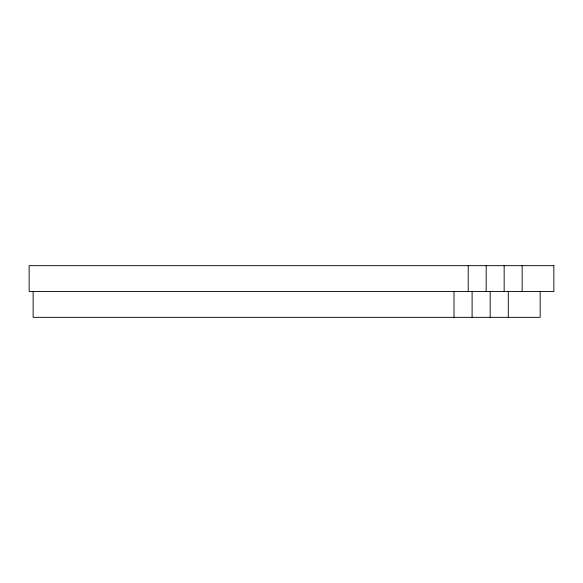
<?xml version="1.0" encoding="UTF-8"?>
<svg xmlns="http://www.w3.org/2000/svg" width="583" height="583" viewBox="0 0 583 583"><rect width="100%" height="100%" fill="white"/><g stroke="black" fill="none" stroke-linecap="round" stroke-linejoin="round"><path stroke-width="0.87" d="M540.171 291.5L540.171 317.341L33.136 317.341L33.136 291.5M522.164 265.659L522.164 291.5M508.289 291.5L508.289 317.341M504.157 265.659L504.157 291.5M490.179 291.5L490.179 317.341M486.186 265.659L486.186 291.5M472.099 291.5L472.099 317.341M468.215 265.659L468.215 291.5M454.011 291.5L454.011 317.341M553.85 265.659L29.15 265.659L29.15 291.5L553.85 291.5L553.85 265.659"/></g></svg>
